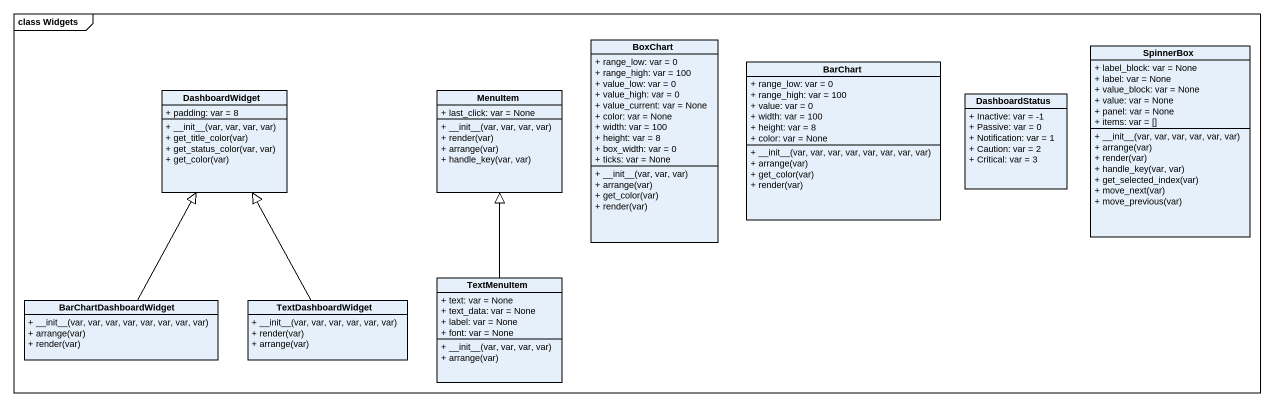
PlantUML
@startuml
mainframe class Widgets
hide circle
hide empty members
skinparam classAttributeIconSize 0
class BoxChart {
  + range_low: var = 0
  + range_high: var = 100
  + value_low: var = 0
  + value_high: var = 0
  + value_current: var = None
  + color: var = None
  + width: var = 100
  + height: var = 8
  + box_width: var = 0
  + ticks: var = None
  + ~__init~__(var, var, var)
  + arrange(var)
  + get_color(var)
  + render(var)
}
class BarChart {
  + range_low: var = 0
  + range_high: var = 100
  + value: var = 0
  + width: var = 100
  + height: var = 8
  + color: var = None
  + ~__init~__(var, var, var, var, var, var, var, var)
  + arrange(var)
  + get_color(var)
  + render(var)
}
class SpinnerBox {
  + label_block: var = None
  + label: var = None
  + value_block: var = None
  + value: var = None
  + panel: var = None
  + items: var = []
  + ~__init~__(var, var, var, var, var, var)
  + arrange(var)
  + render(var)
  + handle_key(var, var)
  + get_selected_index(var)
  + move_next(var)
  + move_previous(var)
}
class DashboardWidget {
  + padding: var = 8
  + ~__init~__(var, var, var, var)
  + get_title_color(var)
  + get_status_color(var, var)
  + get_color(var)
}
class MenuItem {
  + last_click: var = None
  + ~__init~__(var, var, var, var)
  + render(var)
  + arrange(var)
  + handle_key(var, var)
}
class DashboardStatus {
  + Inactive: var = -1
  + Passive: var = 0
  + Notification: var = 1
  + Caution: var = 2
  + Critical: var = 3
}
class BarChartDashboardWidget {
  + ~__init~__(var, var, var, var, var, var, var, var)
  + arrange(var)
  + render(var)
}
class TextDashboardWidget {
  + ~__init~__(var, var, var, var, var, var)
  + render(var)
  + arrange(var)
}
class TextMenuItem {
  + text: var = None
  + text_data: var = None
  + label: var = None
  + font: var = None
  + ~__init~__(var, var, var, var)
  + arrange(var)
}
BarChartDashboardWidget -up-|> DashboardWidget
TextDashboardWidget -up-|> DashboardWidget
TextMenuItem -up-|> MenuItem
@enduml
